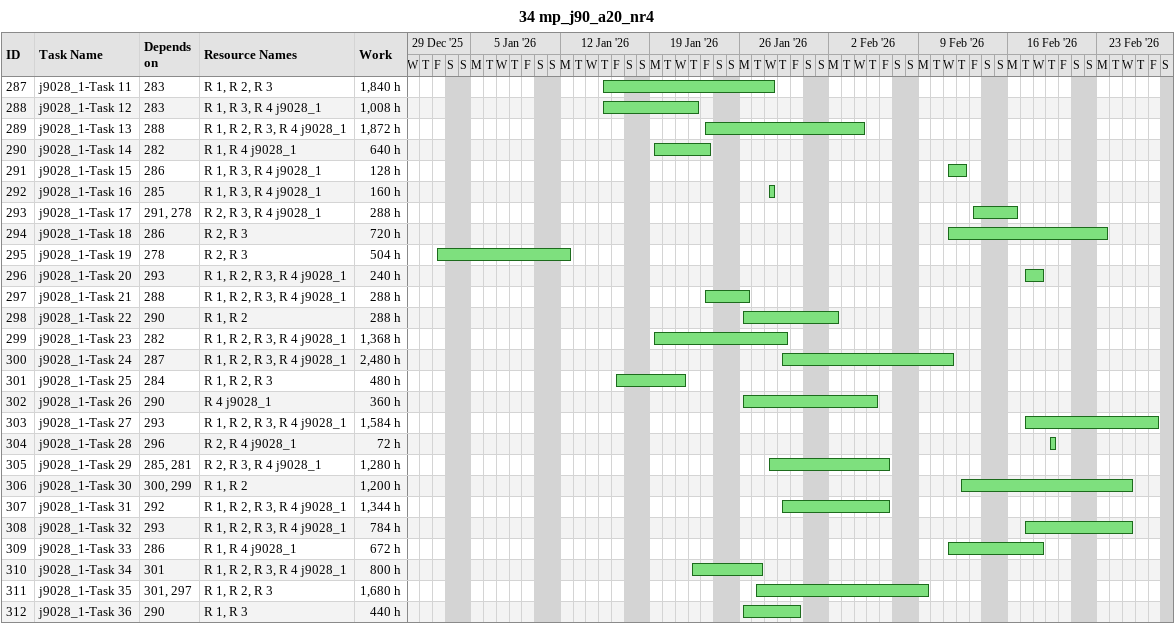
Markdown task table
34 mp_j90_a20_nr4

| ID | Task | Start | Finish | Predecessors | Resources | Work (h) |
|---|---|---|---|---|---|---|
| 287 | j9028_1-Task 11 | 2026-01-15 | 2026-01-28 | 283 | R 1, R 2, R 3 | 1840 |
| 288 | j9028_1-Task 12 | 2026-01-15 | 2026-01-22 | 283 | R 1, R 3, R 4 j9028_1 | 1008 |
| 289 | j9028_1-Task 13 | 2026-01-23 | 2026-02-04 | 288 | R 1, R 2, R 3, R 4 j9028_1 | 1872 |
| 290 | j9028_1-Task 14 | 2026-01-19 | 2026-01-23 | 282 | R 1, R 4 j9028_1 | 640 |
| 291 | j9028_1-Task 15 | 2026-02-11 | 2026-02-12 | 286 | R 1, R 3, R 4 j9028_1 | 128 |
| 292 | j9028_1-Task 16 | 2026-01-28 | 2026-01-28 | 285 | R 1, R 3, R 4 j9028_1 | 160 |
| 293 | j9028_1-Task 17 | 2026-02-13 | 2026-02-16 | 291, 278 | R 2, R 3, R 4 j9028_1 | 288 |
| 294 | j9028_1-Task 18 | 2026-02-11 | 2026-02-23 | 286 | R 2, R 3 | 720 |
| 295 | j9028_1-Task 19 | 2026-01-02 | 2026-01-12 | 278 | R 2, R 3 | 504 |
| 296 | j9028_1-Task 20 | 2026-02-17 | 2026-02-18 | 293 | R 1, R 2, R 3, R 4 j9028_1 | 240 |
| 297 | j9028_1-Task 21 | 2026-01-23 | 2026-01-26 | 288 | R 1, R 2, R 3, R 4 j9028_1 | 288 |
| 298 | j9028_1-Task 22 | 2026-01-26 | 2026-02-02 | 290 | R 1, R 2 | 288 |
| 299 | j9028_1-Task 23 | 2026-01-19 | 2026-01-29 | 282 | R 1, R 2, R 3, R 4 j9028_1 | 1368 |
| 300 | j9028_1-Task 24 | 2026-01-29 | 2026-02-11 | 287 | R 1, R 2, R 3, R 4 j9028_1 | 2480 |
| 301 | j9028_1-Task 25 | 2026-01-16 | 2026-01-21 | 284 | R 1, R 2, R 3 | 480 |
| 302 | j9028_1-Task 26 | 2026-01-26 | 2026-02-05 | 290 | R 4 j9028_1 | 360 |
| 303 | j9028_1-Task 27 | 2026-02-17 | 2026-02-27 | 293 | R 1, R 2, R 3, R 4 j9028_1 | 1584 |
| 304 | j9028_1-Task 28 | 2026-02-19 | 2026-02-19 | 296 | R 2, R 4 j9028_1 | 72 |
| 305 | j9028_1-Task 29 | 2026-01-28 | 2026-02-06 | 285, 281 | R 2, R 3, R 4 j9028_1 | 1280 |
| 306 | j9028_1-Task 30 | 2026-02-12 | 2026-02-25 | 300, 299 | R 1, R 2 | 1200 |
| 307 | j9028_1-Task 31 | 2026-01-29 | 2026-02-06 | 292 | R 1, R 2, R 3, R 4 j9028_1 | 1344 |
| 308 | j9028_1-Task 32 | 2026-02-17 | 2026-02-25 | 293 | R 1, R 2, R 3, R 4 j9028_1 | 784 |
| 309 | j9028_1-Task 33 | 2026-02-11 | 2026-02-18 | 286 | R 1, R 4 j9028_1 | 672 |
| 310 | j9028_1-Task 34 | 2026-01-22 | 2026-01-27 | 301 | R 1, R 2, R 3, R 4 j9028_1 | 800 |
| 311 | j9028_1-Task 35 | 2026-01-27 | 2026-02-09 | 301, 297 | R 1, R 2, R 3 | 1680 |
| 312 | j9028_1-Task 36 | 2026-01-26 | 2026-01-30 | 290 | R 1, R 3 | 440 |
